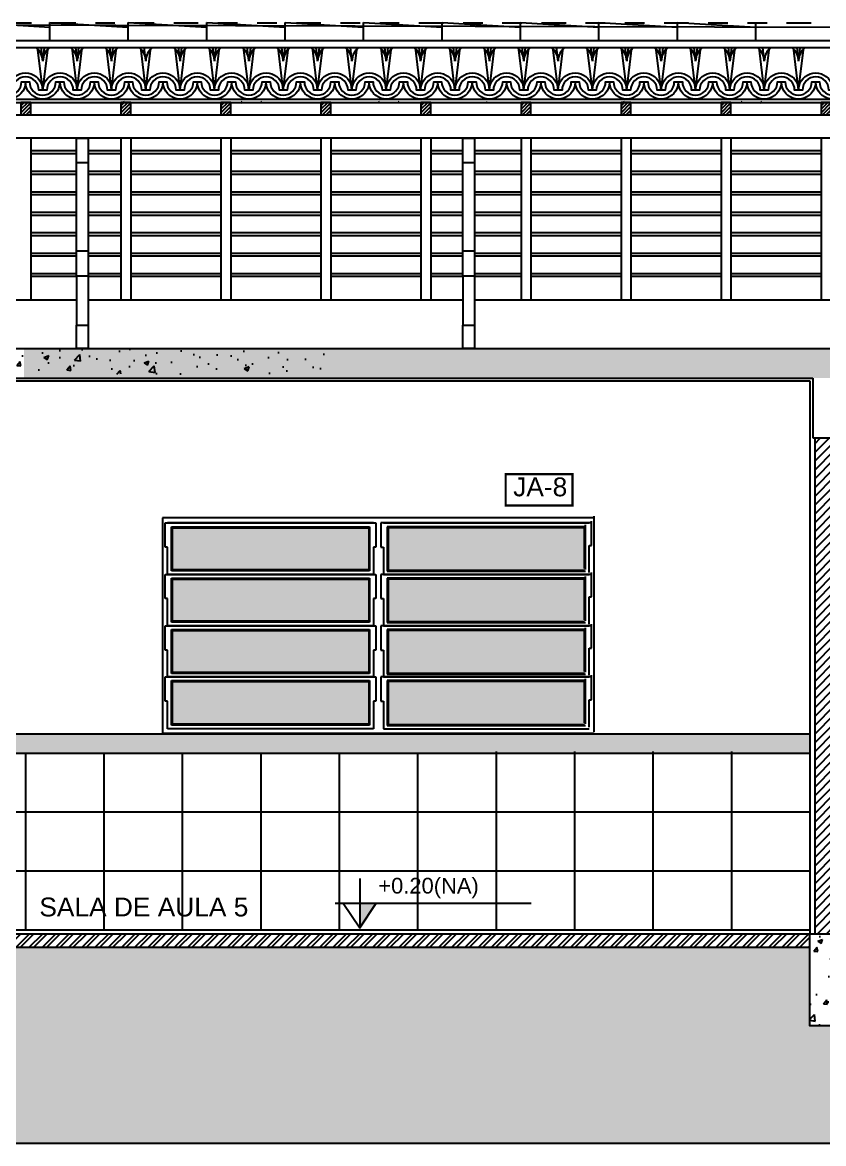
# Model space of a CAD drawing. Extents: x 183 to 373, y 23 to 105.
# Drawn here: x 253.47 to 257.56, y 79.7 to 85.42 of the extents above; entities that cross this region are included whole.
import ezdxf

# ---------------------------------------------------------------- set-up
doc = ezdxf.new("R2010")
doc.units = 0
doc.header["$LTSCALE"] = 0.005
doc.linetypes.add('C5', pattern=[60, 50, -5, 0, -5])
doc.linetypes.add('TRAÇO-2PTOS_P', pattern=[0.625, 0.25, -0.125, 0, -0.125, 0, -0.125])
doc.layers.get('0').update_dxf_attribs({"linetype": 'CONTINUOUS'})
for name, color, linetype in [('01', 1, 'CONTINUOUS'), ('252', 252, 'CONTINUOUS'), ('A-COTAS', 1, 'CONTINUOUS'), ('A-ESQUADRIAS', 2, 'CONTINUOUS'), ('A-PAREDE', 5, 'CONTINUOUS'), ('ARQ-EXO-1_100', 251, 'C5'), ('ARQ-HTC', 9, 'CONTINUOUS'), ('ARQ-PIS-CORTE', 2, 'CONTINUOUS'), ('ARQ-SMB-1_050', 1, 'CONTINUOUS'), ('ARQ-SMB-1_100', 1, 'CONTINUOUS'), ('ARQ-TLH-VISTA1', 2, 'CONTINUOUS'), ('ARQ-TLH-VISTA2', 1, 'CONTINUOUS'), ('ARQ-TXT-1_075', 2, 'CONTINUOUS'), ('BL-AR-TELHA 2', 2, 'CONTINUOUS'), ('MADEIRAMENTO', 2, 'CONTINUOUS')]:
    doc.layers.add(name, color=color, linetype=linetype)
doc.styles.add('ESC-50-A20', font='arial.ttf', dxfattribs={"height": 0.1})
pattern_1 = [(50, (92.865, 34.55552), (0.25505854, -0.02231472), [0.02667, -0.29337]), (355, (92.865, 34.55552), (-0.0493408, 0.2674796), [0.021336, -0.2346968]), (100.45144, (92.88625, 34.55366), (0.20571775, 0.24516485), [0.022666, -0.24932634]), (46.1842, (92.865, 34.62664), (0.37951066, -0.05885926), [0.040005, -0.440055]), (96.63556, (92.89662, 34.62174), (0.3323658, 0.3463966), [0.033999, -0.37398985]), (351.18415, (92.865, 34.62664), (0.3323658, 0.3463966), [0.03200395, -0.3520436]), (21, (92.90056, 34.60886), (0.21226015, -0.14317128), [0.02667, -0.29337]), (326, (92.90056, 34.60886), (0.08652284, 0.25786315), [0.021336, -0.234696]), (71.45144, (92.91824, 34.59693), (0.298783, 0.11469188), [0.022666, -0.2493259]), (37.5, (92.865, 34.55552), (0.004324045, 0.118377054), [0, -0.2318512, 0, -0.238252, 0, -0.235585]), (7.5, (92.865, 34.55552), (0.09354753, 0.140252805), [0, -0.1358392, 0, -0.2265172, 0, -0.089789]), (327.5, (92.7857, 34.55552), (0.189826833, -0.00802024), [0, -0.0889, 0, -0.277368, 0, -0.368046]), (317.5, (92.75014, 34.55552), (0.20738085, 0.03559709), [0, -0.11557, 0, -0.1842008, 0, -0.261366])]

# ---------------------------------------------------------------- blocks, each defined once
blk = doc.blocks.new('FNDE-Nível Corte-1_050')
blk.add_hatch(color=251).paths.add_polyline_path([(140.6568, -0.1868), (140.7408, -0.1868), (140.6568, -0.3128)])
at = {"color": 251}
for p, q in [((140.6568, -0.0608), (140.6568, -0.3128)), ((140.5308, -0.1868), (141.5308, -0.1868))]:
    blk.add_line(p, q, dxfattribs=at)
blk.add_lwpolyline([(140.5728, -0.1868), (140.6568, -0.3128), (140.7408, -0.1868)], dxfattribs=at)

msp = doc.modelspace()

# ---------------------------------------------------------------- hatches: boundary and pattern name
at = {"layer": 'A-COTAS'}
h = msp.add_hatch(color=252, dxfattribs=at)
h.set_gradient(color1=(91, 91, 91), one_color=1, tint=1, name='INVHEMISPHERICAL')
h.paths.add_polyline_path([(254.2367, 82.8394), (254.2367, 82.6249), (255.2379, 82.6249), (255.2379, 82.8394)])
h.paths.add_polyline_path([(254.2367, 82.5769), (254.2367, 82.3624), (255.2379, 82.3624), (255.2379, 82.5769)])
h.paths.add_polyline_path([(255.2379, 82.3144), (254.2367, 82.3144), (254.2367, 82.0999), (255.2379, 82.0999)])
h.paths.add_polyline_path([(254.2367, 82.0544), (254.2367, 81.8374), (255.2379, 81.8374), (255.2379, 82.0544)])
h.paths.add_polyline_path([(256.3379, 82.6226), (256.3379, 82.8394), (255.3367, 82.8394), (255.3367, 82.6226)])
h.paths.add_polyline_path([(256.3379, 82.3601), (256.3379, 82.5769), (255.3367, 82.5769), (255.3367, 82.3601)])
h.paths.add_polyline_path([(256.3379, 82.0976), (256.3379, 82.3144), (255.3367, 82.3144), (255.3367, 82.0976)])
h.paths.add_polyline_path([(255.3367, 82.0544), (255.3367, 81.8351), (256.3379, 81.8351), (256.3379, 82.0544)])
at = {"layer": 'A-ESQUADRIAS'}
h = msp.add_hatch(dxfattribs=at)
h.set_pattern_fill('GOST_WOOD', color=251, scale=0.01, angle=90)
h.set_pattern_definition([(180, (210.647824, -81.4883), (7e-18, 0.06), [0.1, -0.02]), (180, (210.667824, -81.4683), (7e-18, 0.06), [0.06, -0.015, 0.03, -0.015]), (180, (210.697824, -81.4483), (7e-18, 0.06), [0.1, -0.02])])
h.paths.add_polyline_path([(257.4873, 81.688), (257.4873, 81.788), (249.4873, 81.788), (249.4873, 81.688)])
at = {"layer": 'ARQ-HTC'}
h = msp.add_hatch(dxfattribs=at)
h.set_pattern_fill('ANSI31', color=256, scale=0.004, style=0)
h.set_pattern_definition([(45, (6.02506, 37.775708), (-0.0089802561, 0.0089802561), [])])
h.paths.add_polyline_path([(253.4647, 84.9458), (253.5147, 84.9458), (253.5147, 85.0085), (253.4647, 85.0085)])
h = msp.add_hatch(dxfattribs=at)
h.set_pattern_fill('ANSI31', color=256, scale=0.004, style=0)
h.set_pattern_definition([(45, (6.53506, 37.775708), (-0.0089802561, 0.0089802561), [])])
h.paths.add_polyline_path([(253.9747, 84.9458), (254.0247, 84.9458), (254.0247, 85.0085), (253.9747, 85.0085)])
h = msp.add_hatch(dxfattribs=at)
h.set_pattern_fill('ANSI31', color=256, scale=0.004, style=0)
h.set_pattern_definition([(45, (7.04506, 37.775708), (-0.0089802561, 0.0089802561), [])])
h.paths.add_polyline_path([(254.4847, 84.9458), (254.5347, 84.9458), (254.5347, 85.0085), (254.4847, 85.0085)])
h = msp.add_hatch(dxfattribs=at)
h.set_pattern_fill('ANSI31', color=256, scale=0.004, style=0)
h.set_pattern_definition([(45, (7.55506, 37.775708), (-0.0089802561, 0.0089802561), [])])
h.paths.add_polyline_path([(254.9947, 84.9458), (255.0447, 84.9458), (255.0447, 85.0085), (254.9947, 85.0085)])
h = msp.add_hatch(dxfattribs=at)
h.set_pattern_fill('ANSI31', color=256, scale=0.004, style=0)
h.set_pattern_definition([(45, (8.06506, 37.775708), (-0.0089802561, 0.0089802561), [])])
h.paths.add_polyline_path([(255.5047, 84.9458), (255.5547, 84.9458), (255.5547, 85.0085), (255.5047, 85.0085)])
h = msp.add_hatch(dxfattribs=at)
h.set_pattern_fill('ANSI31', color=256, scale=0.004, style=0)
h.set_pattern_definition([(45, (8.06506, 37.775708), (-0.0089802561, 0.0089802561), [])])
h.paths.add_polyline_path([(255.5047, 84.9458), (255.5547, 84.9458), (255.5547, 85.0085), (255.5047, 85.0085)])
h = msp.add_hatch(dxfattribs=at)
h.set_pattern_fill('ANSI31', color=256, scale=0.004, style=0)
h.set_pattern_definition([(45, (8.57506, 37.775708), (-0.0089802561, 0.0089802561), [])])
h.paths.add_polyline_path([(256.0147, 84.9458), (256.0647, 84.9458), (256.0647, 85.0085), (256.0147, 85.0085)])
h = msp.add_hatch(dxfattribs=at)
h.set_pattern_fill('ANSI31', color=256, scale=0.004, style=0)
h.set_pattern_definition([(45, (9.08506, 37.775708), (-0.0089802561, 0.0089802561), [])])
h.paths.add_polyline_path([(256.5247, 84.9458), (256.5747, 84.9458), (256.5747, 85.0085), (256.5247, 85.0085)])
h = msp.add_hatch(dxfattribs=at)
h.set_pattern_fill('ANSI31', color=256, scale=0.004, style=0)
h.set_pattern_definition([(45, (9.59506, 37.775708), (-0.0089802561, 0.0089802561), [])])
h.paths.add_polyline_path([(257.0347, 84.9458), (257.0847, 84.9458), (257.0847, 85.0085), (257.0347, 85.0085)])
h = msp.add_hatch(dxfattribs=at)
h.set_pattern_fill('ANSI31', color=256, scale=0.004, style=0)
h.set_pattern_definition([(45, (10.10506, 37.775708), (-0.0089802561, 0.0089802561), [])])
h.paths.add_polyline_path([(257.5447, 84.9458), (257.5947, 84.9458), (257.5947, 85.0085), (257.5447, 85.0085)])
h = msp.add_hatch(dxfattribs=at)
h.set_pattern_fill('AR-CONC', color=251, scale=0.0014, style=0)
h.set_pattern_definition([(50, (92.865, 34.55552), (0.25505854, -0.02231472), [0.02667, -0.29337]), (355, (92.865, 34.55552), (-0.0493408, 0.2674796), [0.021336, -0.2346968]), (100.45144, (92.88625, 34.55366), (0.20571775, 0.24516485), [0.022666, -0.24932634]), (46.1842, (92.865, 34.62664), (0.37951066, -0.05885926), [0.040005, -0.440055]), (96.63556, (92.89662, 34.62174), (0.3323658, 0.3463966), [0.033999, -0.37398985]), (351.18415, (92.865, 34.62664), (0.3323658, 0.3463966), [0.03200395, -0.3520436]), (21, (92.90056, 34.60886), (0.21226015, -0.14317128), [0.02667, -0.29337]), (326, (92.90056, 34.60886), (0.08652284, 0.25786315), [0.021336, -0.234696]), (71.45144, (92.91824, 34.59693), (0.298783, 0.11469188), [0.022666, -0.2493259]), (37.5, (92.865, 34.55552), (0.004324045, 0.118377054), [0, -0.2318512, 0, -0.238252, 0, -0.235585]), (7.5, (92.865, 34.55552), (0.09354753, 0.1402528), [0, -0.1358392, 0, -0.2265172, 0, -0.089789]), (327.5, (92.7857, 34.55552), (0.189826833, -0.00802024), [0, -0.0889, 0, -0.277368, 0, -0.368046]), (317.5, (92.75014, 34.55552), (0.20738085, 0.03559709), [0, -0.11557, 0, -0.1842008, 0, -0.261366])])
h.paths.add_polyline_path([(255.0827, 83.7528), (251.3565, 83.7528), (251.3565, 83.6228), (255.0827, 83.6228)])
h = msp.add_hatch(dxfattribs=at)
h.set_pattern_fill('AR-CONC', color=251, scale=0.0014, style=0)
h.set_pattern_definition(pattern_1)
h.paths.add_polyline_path([(262.7419, 83.7528), (253.4798, 83.7528), (253.4798, 83.6028), (262.7419, 83.6028)])
h = msp.add_hatch(dxfattribs=at)
h.set_pattern_fill('ANSI31', color=251, scale=0.01, style=0)
h.set_pattern_definition([(45, (92.864996, 34.55552), (-0.0224506403, 0.0224506403), [])])
h.paths.add_polyline_path([(257.5123, 83.2978), (257.6123, 83.2978), (257.6123, 80.7678), (257.5123, 80.7678)])
h = msp.add_hatch(dxfattribs=at)
h.set_pattern_fill('ANSI32', color=251, scale=0.005, style=0)
h.set_pattern_definition([(45, (92.864996, 34.55552), (-0.03367596, 0.03367596), []), (45, (92.887447, 34.55552), (-0.03367596, 0.03367596), [])])
h.paths.add_polyline_path([(249.4873, 80.6978), (257.4873, 80.6978), (257.4873, 80.7678), (249.4873, 80.7678)])
h = msp.add_hatch(dxfattribs=at)
h.set_pattern_fill('AR-CONC', color=251, scale=0.0014, style=0)
h.set_pattern_definition(pattern_1)
h.paths.add_polyline_path([(257.6373, 80.7678), (257.4873, 80.7678), (257.4873, 80.2978), (257.6373, 80.2978)])
h = msp.add_hatch(dxfattribs=at)
h.set_pattern_fill('EARTH', color=252, scale=0.02, angle=45, style=0)
h.set_pattern_definition([(45, (92.865, 34.55552), (1e-17, 0.17960512), [0.127, -0.127]), (45, (92.83132, 34.5892), (1e-17, 0.17960512), [0.127, -0.127]), (45, (92.79764, 34.62287), (1e-17, 0.17960512), [0.127, -0.127]), (135, (92.79764, 34.64532), (-0.17960512, 1e-17), [0.127, -0.127]), (135, (92.83132, 34.679), (-0.17960512, 1e-17), [0.127, -0.127]), (135, (92.865, 34.71267), (-0.17960512, 1e-17), [0.127, -0.127])])
h.paths.add_polyline_path([(249.3373, 80.2978), (249.3373, 80.6978), (247.7524, 80.6978), (247.7524, 79.6978), (267.5675, 79.6978), (267.5675, 80.6478), (265.7873, 80.6478), (265.7873, 80.2978), (265.6373, 80.2978), (265.6373, 80.6978), (257.6373, 80.6978), (257.6373, 80.2978), (257.4873, 80.2978), (257.4873, 80.6978), (249.4873, 80.6978), (249.4873, 80.2978)])

# ---------------------------------------------------------------- linework, layer by layer
at = {"color": 1}
msp.add_line((249.4873, 83.5878), (257.4873, 83.5878), dxfattribs=at)
at = {"color": 3}
for points in [[(253.4647, 84.9458), (253.5147, 84.9458), (253.5147, 85.0085), (253.4647, 85.0085)], [(253.9747, 84.9458), (254.0247, 84.9458), (254.0247, 85.0085), (253.9747, 85.0085)], [(254.4847, 84.9458), (254.5347, 84.9458), (254.5347, 85.0085), (254.4847, 85.0085)], [(254.9947, 84.9458), (255.0447, 84.9458), (255.0447, 85.0085), (254.9947, 85.0085)], [(255.5047, 84.9458), (255.5547, 84.9458), (255.5547, 85.0085), (255.5047, 85.0085)], [(255.5047, 84.9458), (255.5547, 84.9458), (255.5547, 85.0085), (255.5047, 85.0085)], [(256.0147, 84.9458), (256.0647, 84.9458), (256.0647, 85.0085), (256.0147, 85.0085)], [(256.5247, 84.9458), (256.5747, 84.9458), (256.5747, 85.0085), (256.5247, 85.0085)], [(257.0347, 84.9458), (257.0847, 84.9458), (257.0847, 85.0085), (257.0347, 85.0085)], [(257.5447, 84.9458), (257.5947, 84.9458), (257.5947, 85.0085), (257.5447, 85.0085)]]:
    msp.add_lwpolyline(points, close=True, dxfattribs=at)
at = {"layer": '01', "color": 251}
for p, q in [((253.5147, 84.8262), (253.5147, 84.0007)), ((253.9747, 84.8262), (253.9747, 84.0007)), ((254.0247, 84.8262), (254.0247, 84.0007)), ((254.4847, 84.8262), (254.4847, 84.0007)), ((254.5347, 84.8262), (254.5347, 84.0007)), ((254.9947, 84.8262), (254.9947, 84.0007)), ((255.0447, 84.8262), (255.0447, 84.0007)), ((255.5047, 84.8262), (255.5047, 84.0007)), ((255.5047, 84.8262), (255.5047, 84.0007)), ((255.5547, 84.8262), (255.5547, 84.0007)), ((255.5547, 84.8262), (255.5547, 84.0007)), ((256.0147, 84.8262), (256.0147, 84.0007)), ((256.0647, 84.8262), (256.0647, 84.0007)), ((256.5247, 84.8262), (256.5247, 84.0007)), ((256.5747, 84.8262), (256.5747, 84.0007)), ((257.0347, 84.8262), (257.0347, 84.0007)), ((257.0847, 84.8262), (257.0847, 84.0007)), ((257.5447, 84.8262), (257.5447, 84.0007)), ((253.7483, 84.7608), (253.5147, 84.7608)), ((253.9747, 84.7608), (253.8083, 84.7608)), ((254.4847, 84.7608), (254.0247, 84.7608)), ((254.9947, 84.7608), (254.5347, 84.7608)), ((255.5047, 84.7608), (255.0447, 84.7608)), ((255.7183, 84.7608), (255.5547, 84.7608)), ((256.0147, 84.7608), (255.7783, 84.7608)), ((256.5247, 84.7608), (256.0647, 84.7608)), ((257.0347, 84.7608), (256.5747, 84.7608)), ((257.5447, 84.7608), (257.0847, 84.7608)), ((253.7483, 84.7463), (253.5147, 84.7463)), ((253.9747, 84.7463), (253.8083, 84.7463)), ((254.4847, 84.7463), (254.0247, 84.7463)), ((254.9947, 84.7463), (254.5347, 84.7463)), ((255.5047, 84.7463), (255.0447, 84.7463)), ((255.7183, 84.7463), (255.5547, 84.7463)), ((256.0147, 84.7463), (255.7783, 84.7463)), ((256.5247, 84.7463), (256.0647, 84.7463)), ((257.0347, 84.7463), (256.5747, 84.7463)), ((257.5447, 84.7463), (257.0847, 84.7463)), ((253.7483, 84.6556), (253.5147, 84.6556)), ((253.7483, 84.6411), (253.5147, 84.6411)), ((253.9747, 84.6556), (253.8083, 84.6556)), ((253.9747, 84.6411), (253.8083, 84.6411)), ((254.4847, 84.6556), (254.0247, 84.6556)), ((254.4847, 84.6411), (254.0247, 84.6411)), ((254.9947, 84.6556), (254.5347, 84.6556)), ((254.9947, 84.6411), (254.5347, 84.6411)), ((255.5047, 84.6556), (255.0447, 84.6556)), ((255.5047, 84.6411), (255.0447, 84.6411)), ((255.7183, 84.6556), (255.5547, 84.6556)), ((255.7183, 84.6411), (255.5547, 84.6411)), ((256.0147, 84.6556), (255.7783, 84.6556)), ((256.0147, 84.6411), (255.7783, 84.6411)), ((256.5247, 84.6556), (256.0647, 84.6556)), ((256.5247, 84.6411), (256.0647, 84.6411)), ((257.0347, 84.6556), (256.5747, 84.6556)), ((257.0347, 84.6411), (256.5747, 84.6411)), ((257.5447, 84.6556), (257.0847, 84.6556)), ((257.5447, 84.6411), (257.0847, 84.6411)), ((253.7483, 84.5513), (253.5147, 84.5513)), ((253.7483, 84.5368), (253.5147, 84.5368)), ((253.9747, 84.5513), (253.8083, 84.5513)), ((253.9747, 84.5368), (253.8083, 84.5368)), ((254.4847, 84.5513), (254.0247, 84.5513)), ((254.4847, 84.5368), (254.0247, 84.5368)), ((254.9947, 84.5513), (254.5347, 84.5513)), ((254.9947, 84.5368), (254.5347, 84.5368)), ((255.5047, 84.5513), (255.0447, 84.5513)), ((255.5047, 84.5368), (255.0447, 84.5368)), ((255.7183, 84.5513), (255.5547, 84.5513)), ((255.7183, 84.5368), (255.5547, 84.5368)), ((256.0147, 84.5513), (255.7783, 84.5513)), ((256.0147, 84.5368), (255.7783, 84.5368)), ((256.5247, 84.5513), (256.0647, 84.5513)), ((256.5247, 84.5368), (256.0647, 84.5368)), ((257.0347, 84.5513), (256.5747, 84.5513)), ((257.0347, 84.5368), (256.5747, 84.5368)), ((257.5447, 84.5513), (257.0847, 84.5513)), ((257.5447, 84.5368), (257.0847, 84.5368)), ((253.7483, 84.4469), (253.5147, 84.4469)), ((253.7483, 84.4325), (253.5147, 84.4325)), ((253.9747, 84.4469), (253.8083, 84.4469)), ((253.9747, 84.4325), (253.8083, 84.4325)), ((254.4847, 84.4469), (254.0247, 84.4469)), ((254.4847, 84.4325), (254.0247, 84.4325)), ((254.9947, 84.4469), (254.5347, 84.4469)), ((254.9947, 84.4325), (254.5347, 84.4325)), ((255.5047, 84.4469), (255.0447, 84.4469)), ((255.5047, 84.4325), (255.0447, 84.4325)), ((255.7183, 84.4469), (255.5547, 84.4469)), ((255.7183, 84.4325), (255.5547, 84.4325)), ((256.0147, 84.4469), (255.7783, 84.4469)), ((256.0147, 84.4325), (255.7783, 84.4325)), ((256.5247, 84.4469), (256.0647, 84.4469)), ((256.5247, 84.4325), (256.0647, 84.4325)), ((257.0347, 84.4469), (256.5747, 84.4469)), ((257.0347, 84.4325), (256.5747, 84.4325)), ((257.5447, 84.4469), (257.0847, 84.4469)), ((257.5447, 84.4325), (257.0847, 84.4325)), ((253.7483, 84.3426), (253.5147, 84.3426)), ((253.7483, 84.3281), (253.5147, 84.3281)), ((253.9747, 84.3426), (253.8083, 84.3426)), ((253.9747, 84.3281), (253.8083, 84.3281)), ((254.4847, 84.3426), (254.0247, 84.3426)), ((254.4847, 84.3281), (254.0247, 84.3281)), ((254.9947, 84.3426), (254.5347, 84.3426)), ((254.9947, 84.3281), (254.5347, 84.3281)), ((255.5047, 84.3426), (255.0447, 84.3426)), ((255.5047, 84.3281), (255.0447, 84.3281)), ((255.7183, 84.3426), (255.5547, 84.3426)), ((255.7183, 84.3281), (255.5547, 84.3281)), ((256.0147, 84.3426), (255.7783, 84.3426)), ((256.0147, 84.3281), (255.7783, 84.3281)), ((256.5247, 84.3426), (256.0647, 84.3426)), ((256.5247, 84.3281), (256.0647, 84.3281)), ((257.0347, 84.3426), (256.5747, 84.3426)), ((257.0347, 84.3281), (256.5747, 84.3281)), ((257.5447, 84.3426), (257.0847, 84.3426)), ((257.5447, 84.3281), (257.0847, 84.3281)), ((253.7483, 84.2383), (253.5147, 84.2383)), ((253.9747, 84.2383), (253.8083, 84.2383)), ((254.4847, 84.2383), (254.0247, 84.2383)), ((254.9947, 84.2383), (254.5347, 84.2383)), ((255.5047, 84.2383), (255.0447, 84.2383)), ((255.7183, 84.2383), (255.5547, 84.2383)), ((256.0147, 84.2383), (255.7783, 84.2383)), ((256.5247, 84.2383), (256.0647, 84.2383)), ((257.0347, 84.2383), (256.5747, 84.2383)), ((257.5447, 84.2383), (257.0847, 84.2383)), ((253.7483, 84.2238), (253.5147, 84.2238)), ((253.9747, 84.2238), (253.8083, 84.2238)), ((254.4847, 84.2238), (254.0247, 84.2238)), ((254.9947, 84.2238), (254.5347, 84.2238)), ((255.5047, 84.2238), (255.0447, 84.2238)), ((255.7183, 84.2238), (255.5547, 84.2238)), ((256.0147, 84.2238), (255.7783, 84.2238)), ((256.5247, 84.2238), (256.0647, 84.2238)), ((257.0347, 84.2238), (256.5747, 84.2238)), ((257.5447, 84.2238), (257.0847, 84.2238)), ((253.7483, 84.1348), (253.5147, 84.1348)), ((253.9747, 84.1348), (253.8083, 84.1348)), ((254.4847, 84.1348), (254.0247, 84.1348)), ((254.9947, 84.1348), (254.5347, 84.1348)), ((255.5047, 84.1348), (255.0447, 84.1348)), ((255.7183, 84.1348), (255.5547, 84.1348)), ((256.0147, 84.1348), (255.7783, 84.1348)), ((256.5247, 84.1348), (256.0647, 84.1348)), ((257.0347, 84.1348), (256.5747, 84.1348)), ((257.5447, 84.1348), (257.0847, 84.1348)), ((253.7483, 84.1203), (253.5147, 84.1203)), ((253.9747, 84.1203), (253.8083, 84.1203)), ((254.4847, 84.1203), (254.0247, 84.1203)), ((254.9947, 84.1203), (254.5347, 84.1203)), ((255.5047, 84.1203), (255.0447, 84.1203)), ((255.7183, 84.1203), (255.5547, 84.1203)), ((256.0147, 84.1203), (255.7783, 84.1203)), ((256.5247, 84.1203), (256.0647, 84.1203)), ((257.0347, 84.1203), (256.5747, 84.1203)), ((257.5447, 84.1203), (257.0847, 84.1203)), ((251.8383, 84.0007), (253.7483, 84.0007)), ((251.8383, 84.0007), (253.7483, 84.0007)), ((253.8083, 84.0007), (255.7183, 84.0007)), ((253.8083, 84.0007), (255.7183, 84.0007)), ((255.7783, 84.0007), (257.6883, 84.0007))]:
    msp.add_line(p, q, dxfattribs=at)
at = {"layer": '01'}
msp.add_line((257.4873, 83.5878), (257.4873, 80.7678), dxfattribs=at)
at = {"layer": '252'}
for p, q in [((253.4873, 81.688), (253.4873, 80.7878)), ((253.8873, 81.688), (253.8873, 80.7878)), ((254.2873, 81.688), (254.2873, 80.7878)), ((254.6873, 81.688), (254.6873, 80.7878)), ((255.0873, 81.688), (255.0873, 80.7878)), ((255.4873, 81.688), (255.4873, 80.7878)), ((255.8873, 81.697), (255.8873, 80.7878)), ((256.2873, 81.697), (256.2873, 80.7878)), ((256.6873, 81.697), (256.6873, 80.7878)), ((257.0873, 81.697), (257.0873, 80.7878)), ((257.4873, 81.388), (249.4873, 81.388)), ((257.4873, 81.088), (249.4873, 81.088))]:
    msp.add_line(p, q, dxfattribs=at)
at = {"layer": 'A-COTAS'}
for p, q in [((256.3873, 82.8888), (254.1873, 82.8888)), ((254.1873, 82.8888), (254.1873, 81.7888)), ((256.3746, 82.7491), (256.3746, 82.8724)), ((256.3873, 81.7978), (256.3873, 82.8978)), ((254.2, 82.8634), (255.2746, 82.8634)), ((254.2, 82.7399), (254.2, 82.8634)), ((255.2619, 82.8634), (254.2127, 82.8634)), ((254.2317, 82.8444), (255.2429, 82.8444)), ((254.2317, 82.6199), (254.2317, 82.8444)), ((254.2367, 82.8394), (255.2379, 82.8394)), ((254.2367, 82.6249), (254.2367, 82.8394)), ((255.2379, 82.8394), (255.2379, 82.6249)), ((255.2429, 82.8444), (255.2429, 82.6199)), ((255.2746, 82.8634), (255.2746, 82.7399)), ((256.3746, 82.8634), (255.3, 82.8634)), ((255.3, 82.8634), (255.3, 82.7399)), ((255.3127, 82.8634), (256.3619, 82.8634)), ((256.3429, 82.8444), (255.3317, 82.8444)), ((255.3317, 82.8444), (255.3317, 82.6176)), ((256.3379, 82.8394), (255.3367, 82.8394)), ((255.3367, 82.8394), (255.3367, 82.6226)), ((256.3379, 82.6316), (256.3379, 82.8484)), ((256.3429, 82.6266), (256.3429, 82.8534)), ((254.2127, 82.7399), (254.2, 82.7399)), ((254.2127, 82.6009), (254.2127, 82.7399)), ((255.2746, 82.7399), (255.2619, 82.7399)), ((255.2619, 82.7399), (255.2619, 82.6009)), ((255.3, 82.7399), (255.3127, 82.7399)), ((255.3127, 82.7399), (255.3127, 82.6009)), ((256.3619, 82.6099), (256.3619, 82.7491)), ((256.3619, 82.7491), (256.3746, 82.7491)), ((254.2, 82.6009), (255.2746, 82.6009)), ((254.2, 82.4774), (254.2, 82.6009)), ((255.2619, 82.6009), (254.2127, 82.6009)), ((255.2619, 82.6009), (254.2127, 82.6009)), ((255.2429, 82.6199), (254.2317, 82.6199)), ((254.2317, 82.5819), (255.2429, 82.5819)), ((254.2317, 82.3574), (254.2317, 82.5819)), ((255.2379, 82.6249), (254.2367, 82.6249)), ((255.2429, 82.5819), (255.2429, 82.3574)), ((255.2746, 82.6009), (255.2746, 82.4774)), ((256.3746, 82.6009), (255.3, 82.6009)), ((255.3, 82.6009), (255.3, 82.4774)), ((255.3127, 82.6009), (256.3619, 82.6009)), ((255.3127, 82.6009), (256.3619, 82.6009)), ((255.3317, 82.6176), (256.3429, 82.6176)), ((256.3429, 82.5819), (255.3317, 82.5819)), ((255.3317, 82.5819), (255.3317, 82.3551)), ((255.3367, 82.6226), (256.3379, 82.6226)), ((256.3379, 82.3691), (256.3379, 82.5859)), ((256.3429, 82.3641), (256.3429, 82.5909)), ((256.3746, 82.4866), (256.3746, 82.6099)), ((254.2367, 82.5769), (255.2379, 82.5769)), ((254.2367, 82.3624), (254.2367, 82.5769)), ((255.2379, 82.5769), (255.2379, 82.3624)), ((256.3379, 82.5769), (255.3367, 82.5769)), ((255.3367, 82.5769), (255.3367, 82.3601)), ((254.2127, 82.4774), (254.2, 82.4774)), ((254.2127, 82.3384), (254.2127, 82.4774)), ((255.2746, 82.4774), (255.2619, 82.4774)), ((255.2619, 82.4774), (255.2619, 82.3384)), ((255.3, 82.4774), (255.3127, 82.4774)), ((255.3127, 82.4774), (255.3127, 82.3384)), ((256.3619, 82.3474), (256.3619, 82.4866)), ((256.3619, 82.4866), (256.3746, 82.4866)), ((255.2429, 82.3574), (254.2317, 82.3574)), ((255.2379, 82.3624), (254.2367, 82.3624)), ((255.3317, 82.3551), (256.3429, 82.3551)), ((255.3367, 82.3601), (256.3379, 82.3601)), ((254.2, 82.3384), (255.2746, 82.3384)), ((254.2, 82.2149), (254.2, 82.3384)), ((255.2619, 82.3384), (254.2127, 82.3384)), ((255.2619, 82.3384), (254.2127, 82.3384)), ((254.2317, 82.3194), (255.2429, 82.3194)), ((254.2317, 82.0949), (254.2317, 82.3194)), ((254.2367, 82.3144), (255.2379, 82.3144)), ((254.2367, 82.0999), (254.2367, 82.3144)), ((255.2379, 82.3144), (255.2379, 82.0999)), ((255.2429, 82.3194), (255.2429, 82.0949)), ((255.2746, 82.3384), (255.2746, 82.2149)), ((256.3746, 82.3384), (255.3, 82.3384)), ((255.3, 82.3384), (255.3, 82.2149)), ((255.3127, 82.3384), (256.3619, 82.3384)), ((255.3127, 82.3384), (256.3619, 82.3384)), ((256.3429, 82.3194), (255.3317, 82.3194)), ((255.3317, 82.3194), (255.3317, 82.0926)), ((256.3379, 82.3144), (255.3367, 82.3144)), ((255.3367, 82.3144), (255.3367, 82.0976)), ((256.3379, 82.1066), (256.3379, 82.3234)), ((256.3429, 82.1016), (256.3429, 82.3284)), ((256.3746, 82.2241), (256.3746, 82.3474)), ((254.2127, 82.2149), (254.2, 82.2149)), ((254.2127, 82.0784), (254.2127, 82.2149)), ((255.2746, 82.2149), (255.2619, 82.2149)), ((255.2619, 82.2149), (255.2619, 82.0784)), ((255.3, 82.2149), (255.3127, 82.2149)), ((255.3127, 82.2149), (255.3127, 82.0784)), ((256.3619, 82.0874), (256.3619, 82.2241)), ((256.3619, 82.2241), (256.3746, 82.2241)), ((254.2, 82.0784), (255.2746, 82.0784)), ((254.2, 81.9549), (254.2, 82.0784)), ((255.2619, 82.0784), (254.2127, 82.0784)), ((255.2619, 82.0784), (254.2127, 82.0784)), ((255.2429, 82.0949), (254.2317, 82.0949)), ((255.2379, 82.0999), (254.2367, 82.0999)), ((255.2746, 82.0784), (255.2746, 81.9549)), ((256.3746, 82.0784), (255.3, 82.0784)), ((255.3, 82.0784), (255.3, 81.9549)), ((255.3127, 82.0784), (256.3619, 82.0784)), ((255.3127, 82.0784), (256.3619, 82.0784)), ((255.3317, 82.0926), (256.3429, 82.0926)), ((255.3367, 82.0976), (256.3379, 82.0976)), ((256.3379, 81.8441), (256.3379, 82.0634)), ((256.3429, 81.8391), (256.3429, 82.0684)), ((256.3746, 81.9616), (256.3746, 82.0874)), ((254.2317, 82.0594), (255.2429, 82.0594)), ((254.2317, 81.8324), (254.2317, 82.0594)), ((254.2367, 82.0544), (255.2379, 82.0544)), ((254.2367, 81.8374), (254.2367, 82.0544)), ((255.2379, 82.0544), (255.2379, 81.8374)), ((255.2429, 82.0594), (255.2429, 81.8324)), ((256.3429, 82.0594), (255.3317, 82.0594)), ((255.3317, 82.0594), (255.3317, 81.8301)), ((256.3379, 82.0544), (255.3367, 82.0544)), ((255.3367, 82.0544), (255.3367, 81.8351)), ((254.2127, 81.9549), (254.2, 81.9549)), ((254.2127, 81.8134), (254.2127, 81.9549)), ((255.2746, 81.9549), (255.2619, 81.9549)), ((255.2619, 81.9549), (255.2619, 81.8134)), ((255.3, 81.9549), (255.3127, 81.9549)), ((255.3127, 81.9549), (255.3127, 81.8134)), ((256.3619, 81.8224), (256.3619, 81.9616)), ((256.3619, 81.9616), (256.3746, 81.9616)), ((255.2379, 81.8374), (254.2367, 81.8374)), ((255.3367, 81.8351), (256.3379, 81.8351)), ((256.3873, 81.7888), (254.1873, 81.7888)), ((255.2619, 81.8134), (254.2127, 81.8134)), ((255.2429, 81.8324), (254.2317, 81.8324)), ((255.3127, 81.8134), (256.3619, 81.8134)), ((255.3317, 81.8301), (256.3429, 81.8301))]:
    msp.add_line(p, q, dxfattribs=at)
msp.add_lwpolyline([(249.4873, 81.788), (257.4873, 81.788), (257.4873, 81.688), (249.4873, 81.688)], dxfattribs=at)
at = {"layer": 'A-PAREDE', "color": 5}
for p, q in [((241.1873, 83.7528), (265.7723, 83.7528)), ((249.4723, 83.6028), (257.5023, 83.6028)), ((257.5023, 83.6028), (257.5023, 83.2978)), ((257.5023, 83.2978), (257.6223, 83.2978)), ((257.5023, 83.2978), (257.6223, 83.2978)), ((257.5123, 83.2978), (257.5123, 80.7678)), ((241.3373, 80.7678), (257.6373, 80.7678)), ((257.4873, 80.6978), (249.4873, 80.6978))]:
    msp.add_line(p, q, dxfattribs=at)
at = {"layer": 'A-PAREDE'}
for points in [[(253.7483, 84.8262), (253.8083, 84.8262), (253.8083, 84.7002), (253.7483, 84.7002)], [(255.7183, 84.8262), (255.7783, 84.8262), (255.7783, 84.7002), (255.7183, 84.7002)], [(253.7483, 84.2518), (253.8083, 84.2518), (253.8083, 84.1227), (253.7483, 84.1227)], [(255.7183, 84.2518), (255.7783, 84.2518), (255.7783, 84.1227), (255.7183, 84.1227)], [(253.7483, 83.8728), (253.8083, 83.8728), (253.8083, 83.7528), (253.7483, 83.7528)], [(255.7183, 83.8728), (255.7783, 83.8728), (255.7783, 83.7528), (255.7183, 83.7528)]]:
    msp.add_lwpolyline(points, close=True, dxfattribs=at)
at = {"layer": 'A-PAREDE', "color": 5}
msp.add_lwpolyline([(257.4873, 80.7678), (257.6373, 80.7678), (257.6373, 80.2978), (257.4873, 80.2978)], close=True, dxfattribs=at)
at = {"layer": 'ARQ-EXO-1_100', "color": 252, "linetype": 'TRAÇO-2PTOS_P', "ltscale": 100}
for p, q in [((205.4942, 85.4144), (267.0085, 85.4144)), ((205.4942, 83.7528), (267.0085, 83.7528))]:
    msp.add_line(p, q, dxfattribs=at)
at = {"layer": 'ARQ-HTC', "color": 252}
msp.add_lwpolyline([(267.5675, 80.6478), (267.5675, 79.6978), (227.9373, 79.6978)], dxfattribs=at)
at = {"layer": 'ARQ-PIS-CORTE'}
msp.add_line((249.4873, 80.7878), (257.4873, 80.7878), dxfattribs=at)
at = {"layer": 'ARQ-SMB-1_100', "color": 252, "ltscale": 10, "const_width": 0.0107}
msp.add_lwpolyline([(255.9361, 82.9524), (256.2771, 82.9524), (256.2771, 83.1124), (255.9361, 83.1124)], close=True, dxfattribs=at)
at = {"layer": 'ARQ-TLH-VISTA1'}
for p, q in [((211.6447, 85.0243), (262.7298, 85.0243)), ((253.7483, 84.2518), (253.7483, 84.7002)), ((253.8083, 84.7002), (253.8083, 84.2518)), ((255.7183, 84.2518), (255.7183, 84.7002)), ((255.7783, 84.7002), (255.7783, 84.2518)), ((253.7483, 84.1227), (253.7483, 83.8728)), ((253.8083, 84.1227), (253.8083, 83.8728)), ((255.7183, 84.1227), (255.7183, 83.8728)), ((255.7783, 84.1227), (255.7783, 83.8728))]:
    msp.add_line(p, q, dxfattribs=at)
for points in [[(253.5729, 85.0919), (253.5754, 85.0711), (253.5554, 85.0711, 1), (253.4204, 85.0711), (253.4004, 85.0711), (253.4029, 85.0919, -0.785113)], [(253.749, 85.0919), (253.7515, 85.0711), (253.7315, 85.0711, 1), (253.5965, 85.0711), (253.5765, 85.0711), (253.579, 85.0919, -0.785113)], [(253.924, 85.0919), (253.9265, 85.0711), (253.9065, 85.0711, 1), (253.7715, 85.0711), (253.7515, 85.0711), (253.754, 85.0919, -0.785113)], [(254.099, 85.0919), (254.1015, 85.0711), (254.0815, 85.0711, 1), (253.9465, 85.0711), (253.9265, 85.0711), (253.929, 85.0919, -0.785113)], [(254.274, 85.0919), (254.2765, 85.0711), (254.2565, 85.0711, 1), (254.1215, 85.0711), (254.1015, 85.0711), (254.104, 85.0919, -0.785113)], [(254.449, 85.0919), (254.4515, 85.0711), (254.4315, 85.0711, 1), (254.2965, 85.0711), (254.2765, 85.0711), (254.279, 85.0919, -0.785113)], [(254.624, 85.0919), (254.6265, 85.0711), (254.6065, 85.0711, 1), (254.4715, 85.0711), (254.4515, 85.0711), (254.454, 85.0919, -0.785113)], [(254.8001, 85.0919), (254.8026, 85.0711), (254.7826, 85.0711, 1), (254.6476, 85.0711), (254.6276, 85.0711), (254.6301, 85.0919, -0.785113)], [(254.9751, 85.0919), (254.9776, 85.0711), (254.9576, 85.0711, 1), (254.8226, 85.0711), (254.8026, 85.0711), (254.8051, 85.0919, -0.785113)], [(255.1501, 85.0919), (255.1526, 85.0711), (255.1326, 85.0711, 1), (254.9976, 85.0711), (254.9776, 85.0711), (254.9801, 85.0919, -0.785113)], [(255.3251, 85.0919), (255.3276, 85.0711), (255.3076, 85.0711, 1), (255.1726, 85.0711), (255.1526, 85.0711), (255.1551, 85.0919, -0.785113)], [(255.5001, 85.0919), (255.5026, 85.0711), (255.4826, 85.0711, 1), (255.3476, 85.0711), (255.3276, 85.0711), (255.3301, 85.0919, -0.785113)], [(255.6751, 85.0919), (255.6776, 85.0711), (255.6576, 85.0711, 1), (255.5226, 85.0711), (255.5026, 85.0711), (255.5051, 85.0919, -0.785113)], [(255.8513, 85.0919), (255.8538, 85.0711), (255.8338, 85.0711, 1), (255.6988, 85.0711), (255.6788, 85.0711), (255.6813, 85.0919, -0.785113)], [(256.0263, 85.0919), (256.0288, 85.0711), (256.0088, 85.0711, 1), (255.8738, 85.0711), (255.8538, 85.0711), (255.8563, 85.0919, -0.785113)], [(256.2013, 85.0919), (256.2038, 85.0711), (256.1838, 85.0711, 1), (256.0488, 85.0711), (256.0288, 85.0711), (256.0313, 85.0919, -0.785113)], [(256.3763, 85.0919), (256.3788, 85.0711), (256.3588, 85.0711, 1), (256.2238, 85.0711), (256.2038, 85.0711), (256.2063, 85.0919, -0.785113)], [(256.5513, 85.0919), (256.5538, 85.0711), (256.5338, 85.0711, 1), (256.3988, 85.0711), (256.3788, 85.0711), (256.3813, 85.0919, -0.785113)], [(256.7263, 85.0919), (256.7288, 85.0711), (256.7088, 85.0711, 1), (256.5738, 85.0711), (256.5538, 85.0711), (256.5563, 85.0919, -0.785113)], [(256.9024, 85.0919), (256.9049, 85.0711), (256.8849, 85.0711, 1), (256.7499, 85.0711), (256.7299, 85.0711), (256.7324, 85.0919, -0.785113)], [(257.0774, 85.0919), (257.0799, 85.0711), (257.0599, 85.0711, 1), (256.9249, 85.0711), (256.9049, 85.0711), (256.9074, 85.0919, -0.785113)], [(257.2524, 85.0919), (257.2549, 85.0711), (257.2349, 85.0711, 1), (257.0999, 85.0711), (257.0799, 85.0711), (257.0824, 85.0919, -0.785113)], [(257.4274, 85.0919), (257.4299, 85.0711), (257.4099, 85.0711, 1), (257.2749, 85.0711), (257.2549, 85.0711), (257.2574, 85.0919, -0.785113)], [(257.6024, 85.0919), (257.6049, 85.0711), (257.5849, 85.0711, 1), (257.4499, 85.0711), (257.4299, 85.0711), (257.4324, 85.0919, -0.785113)], [(253.3154, 85.0923), (253.3129, 85.1131), (253.3329, 85.1131, 1), (253.4679, 85.1131), (253.4879, 85.1131), (253.4854, 85.0923, -0.785113)], [(253.4904, 85.0923), (253.4879, 85.1131), (253.5079, 85.1131, 1), (253.6429, 85.1131), (253.6629, 85.1131), (253.6604, 85.0923, -0.785113)], [(253.6665, 85.0923), (253.664, 85.1131), (253.684, 85.1131, 1), (253.819, 85.1131), (253.839, 85.1131), (253.8365, 85.0923, -0.785113)], [(253.8415, 85.0923), (253.839, 85.1131), (253.859, 85.1131, 1), (253.994, 85.1131), (254.014, 85.1131), (254.0115, 85.0923, -0.785113)], [(254.0165, 85.0923), (254.014, 85.1131), (254.034, 85.1131, 1), (254.169, 85.1131), (254.189, 85.1131), (254.1865, 85.0923, -0.785113)], [(254.1915, 85.0923), (254.189, 85.1131), (254.209, 85.1131, 1), (254.344, 85.1131), (254.364, 85.1131), (254.3615, 85.0923, -0.785113)], [(254.3665, 85.0923), (254.364, 85.1131), (254.384, 85.1131, 1), (254.519, 85.1131), (254.539, 85.1131), (254.5365, 85.0923, -0.785113)], [(254.5415, 85.0923), (254.539, 85.1131), (254.559, 85.1131, 1), (254.694, 85.1131), (254.714, 85.1131), (254.7115, 85.0923, -0.785113)], [(254.7176, 85.0923), (254.7151, 85.1131), (254.7351, 85.1131, 1), (254.8701, 85.1131), (254.8901, 85.1131), (254.8876, 85.0923, -0.785113)], [(254.8926, 85.0923), (254.8901, 85.1131), (254.9101, 85.1131, 1), (255.0451, 85.1131), (255.0651, 85.1131), (255.0626, 85.0923, -0.785113)], [(255.0676, 85.0923), (255.0651, 85.1131), (255.0851, 85.1131, 1), (255.2201, 85.1131), (255.2401, 85.1131), (255.2376, 85.0923, -0.785113)], [(255.2426, 85.0923), (255.2401, 85.1131), (255.2601, 85.1131, 1), (255.3951, 85.1131), (255.4151, 85.1131), (255.4126, 85.0923, -0.785113)], [(255.4176, 85.0923), (255.4151, 85.1131), (255.4351, 85.1131, 1), (255.5701, 85.1131), (255.5901, 85.1131), (255.5876, 85.0923, -0.785113)], [(255.5926, 85.0923), (255.5901, 85.1131), (255.6101, 85.1131, 1), (255.7451, 85.1131), (255.7651, 85.1131), (255.7626, 85.0923, -0.785113)], [(255.7688, 85.0923), (255.7663, 85.1131), (255.7863, 85.1131, 1), (255.9213, 85.1131), (255.9413, 85.1131), (255.9388, 85.0923, -0.785113)], [(255.9438, 85.0923), (255.9413, 85.1131), (255.9613, 85.1131, 1), (256.0963, 85.1131), (256.1163, 85.1131), (256.1138, 85.0923, -0.785113)], [(256.1188, 85.0923), (256.1163, 85.1131), (256.1363, 85.1131, 1), (256.2713, 85.1131), (256.2913, 85.1131), (256.2888, 85.0923, -0.785113)], [(256.2938, 85.0923), (256.2913, 85.1131), (256.3113, 85.1131, 1), (256.4463, 85.1131), (256.4663, 85.1131), (256.4638, 85.0923, -0.785113)], [(256.4688, 85.0923), (256.4663, 85.1131), (256.4863, 85.1131, 1), (256.6213, 85.1131), (256.6413, 85.1131), (256.6388, 85.0923, -0.785113)], [(256.6438, 85.0923), (256.6413, 85.1131), (256.6613, 85.1131, 1), (256.7963, 85.1131), (256.8163, 85.1131), (256.8138, 85.0923, -0.785113)], [(256.8199, 85.0923), (256.8174, 85.1131), (256.8374, 85.1131, 1), (256.9724, 85.1131), (256.9924, 85.1131), (256.9899, 85.0923, -0.785113)], [(256.9949, 85.0923), (256.9924, 85.1131), (257.0124, 85.1131, 1), (257.1474, 85.1131), (257.1674, 85.1131), (257.1649, 85.0923, -0.785113)], [(257.1699, 85.0923), (257.1674, 85.1131), (257.1874, 85.1131, 1), (257.3224, 85.1131), (257.3424, 85.1131), (257.3399, 85.0923, -0.785113)], [(257.3449, 85.0923), (257.3424, 85.1131), (257.3624, 85.1131, 1), (257.4974, 85.1131), (257.5174, 85.1131), (257.5149, 85.0923, -0.785113)], [(257.5199, 85.0923), (257.5174, 85.1131), (257.5374, 85.1131, 1), (257.6724, 85.1131), (257.6924, 85.1131), (257.6899, 85.0923, -0.785113)]]:
    msp.add_lwpolyline(points, format="xyb", close=True, dxfattribs=at)
at = {"layer": 'ARQ-TLH-VISTA2', "color": 1}
for p, q in [((253.9868, 85.0045), (253.9871, 85.0069)), ((254.5868, 85.0044), (254.5871, 85.0068)), ((254.6868, 85.0045), (254.6871, 85.0069)), ((255.2868, 85.0044), (255.2871, 85.0068)), ((255.3868, 85.0045), (255.3871, 85.0069)), ((255.8368, 85.0045), (255.8371, 85.0069)), ((256.5368, 85.0045), (256.5371, 85.0069)), ((257.1368, 85.0044), (257.1371, 85.0068)), ((257.2368, 85.0045), (257.2371, 85.0069))]:
    msp.add_line(p, q, dxfattribs=at)
for centre in [(254.0495, 84.9455), (254.6495, 84.9454), (254.7495, 84.9455), (255.3495, 84.9454), (255.4495, 84.9455), (255.8995, 84.9455), (256.5995, 84.9455), (257.1995, 84.9454), (257.2995, 84.9455)]:
    msp.add_arc(centre, 0.0875, 130.6146, 135.7164, dxfattribs=at)
at = {"layer": 'BL-AR-TELHA 2'}
for p, q in [((253.5755, 85.072), (253.5493, 85.2892)), ((253.5755, 85.2242), (253.5676, 85.2892)), ((253.5766, 85.0719), (253.6027, 85.2892)), ((253.5772, 85.2195), (253.5856, 85.2892)), ((253.7516, 85.0719), (253.7254, 85.2892)), ((253.7516, 85.2242), (253.7438, 85.2892)), ((253.7516, 85.0719), (253.7777, 85.2892)), ((253.7522, 85.2195), (253.7606, 85.2892)), ((253.9266, 85.0719), (253.9004, 85.2892)), ((253.9266, 85.2242), (253.9188, 85.2892)), ((253.9266, 85.0719), (253.9527, 85.2892)), ((253.9272, 85.2195), (253.9356, 85.2892)), ((254.1016, 85.0719), (254.0754, 85.2892)), ((254.1016, 85.2242), (254.0938, 85.2892)), ((254.1016, 85.0719), (254.1277, 85.2892)), ((254.2766, 85.0719), (254.2504, 85.2892)), ((254.2766, 85.2242), (254.2688, 85.2892)), ((254.2766, 85.072), (254.3027, 85.2892)), ((254.2772, 85.2195), (254.2856, 85.2892)), ((254.4516, 85.072), (254.4254, 85.2892)), ((254.4516, 85.2242), (254.4438, 85.2892)), ((254.4516, 85.072), (254.4777, 85.2892)), ((254.4522, 85.2195), (254.4606, 85.2892)), ((254.6266, 85.072), (254.6004, 85.2892)), ((254.6266, 85.2242), (254.6188, 85.2892)), ((254.6277, 85.0719), (254.6539, 85.2892)), ((254.6283, 85.2195), (254.6367, 85.2892)), ((254.8027, 85.0719), (254.7766, 85.2892)), ((254.8027, 85.2242), (254.7949, 85.2892)), ((254.8027, 85.0719), (254.8289, 85.2892)), ((254.8033, 85.2195), (254.8117, 85.2892)), ((254.9777, 85.0719), (254.9516, 85.2892)), ((254.9777, 85.2242), (254.9699, 85.2892)), ((254.9777, 85.0719), (255.0039, 85.2892)), ((254.9783, 85.2195), (254.9867, 85.2892)), ((255.1527, 85.0719), (255.1266, 85.2892)), ((255.1527, 85.2242), (255.1449, 85.2892)), ((255.1527, 85.0719), (255.1789, 85.2892)), ((255.3277, 85.0719), (255.3016, 85.2892)), ((255.3277, 85.2242), (255.3199, 85.2892)), ((255.3277, 85.072), (255.3539, 85.2892)), ((255.3283, 85.2195), (255.3367, 85.2892)), ((255.5027, 85.072), (255.4766, 85.2892)), ((255.5027, 85.2242), (255.4949, 85.2892)), ((255.5027, 85.072), (255.5289, 85.2892)), ((255.5033, 85.2195), (255.5117, 85.2892)), ((255.6777, 85.072), (255.6516, 85.2892)), ((255.6777, 85.2242), (255.6699, 85.2892)), ((255.6789, 85.0719), (255.705, 85.2892)), ((255.6794, 85.2195), (255.6878, 85.2892)), ((255.8539, 85.0719), (255.8277, 85.2892)), ((255.8539, 85.2242), (255.8461, 85.2892)), ((255.8539, 85.0719), (255.88, 85.2892)), ((255.8544, 85.2195), (255.8628, 85.2892)), ((256.0289, 85.0719), (256.0027, 85.2892)), ((256.0289, 85.2242), (256.0211, 85.2892)), ((256.0289, 85.0719), (256.055, 85.2892)), ((256.0294, 85.2195), (256.0378, 85.2892)), ((256.2039, 85.0719), (256.1777, 85.2892)), ((256.2039, 85.2242), (256.1961, 85.2892)), ((256.2039, 85.0719), (256.23, 85.2892)), ((256.3789, 85.0719), (256.3527, 85.2892)), ((256.3789, 85.2242), (256.3711, 85.2892)), ((256.3789, 85.072), (256.405, 85.2892)), ((256.3794, 85.2195), (256.3878, 85.2892)), ((256.5539, 85.072), (256.5277, 85.2892)), ((256.5539, 85.2242), (256.5461, 85.2892)), ((256.5539, 85.072), (256.58, 85.2892)), ((256.5544, 85.2195), (256.5628, 85.2892)), ((256.7289, 85.072), (256.7027, 85.2892)), ((256.7289, 85.2242), (256.7211, 85.2892)), ((256.73, 85.0719), (256.7562, 85.2892)), ((256.7306, 85.2195), (256.739, 85.2892)), ((256.905, 85.0719), (256.8789, 85.2892)), ((256.905, 85.2242), (256.8972, 85.2892)), ((256.905, 85.0719), (256.9312, 85.2892)), ((256.9056, 85.2195), (256.914, 85.2892)), ((257.08, 85.0719), (257.0539, 85.2892)), ((257.08, 85.2242), (257.0722, 85.2892)), ((257.08, 85.0719), (257.1062, 85.2892)), ((257.0806, 85.2195), (257.089, 85.2892)), ((257.255, 85.0719), (257.2289, 85.2892)), ((257.255, 85.2242), (257.2472, 85.2892)), ((257.255, 85.0719), (257.2812, 85.2892)), ((257.43, 85.0719), (257.4039, 85.2892)), ((257.43, 85.2242), (257.4222, 85.2892)), ((257.43, 85.072), (257.4562, 85.2892)), ((257.4306, 85.2195), (257.439, 85.2892))]:
    msp.add_line(p, q, dxfattribs=at)
for centre, start, end in [((253.488, 85.2195), 0, 52.7658), ((253.6641, 85.2195), 127.2321, 180), ((253.6641, 85.2195), 0, 52.7679), ((253.8391, 85.2195), 127.2342, 180), ((253.8391, 85.2195), 0, 52.7658), ((254.0141, 85.2195), 127.2342, 180), ((254.0141, 85.2195), 0, 52.7658), ((254.1891, 85.2195), 127.2342, 180), ((254.1891, 85.2195), 0, 52.7658), ((254.3641, 85.2195), 127.2342, 180), ((254.3641, 85.2195), 0, 52.7658), ((254.5391, 85.2195), 127.2342, 180), ((254.5391, 85.2195), 0, 52.7658), ((254.7152, 85.2195), 127.2321, 180), ((254.7152, 85.2195), 0, 52.7679), ((254.8902, 85.2195), 127.2342, 180), ((254.8902, 85.2195), 0, 52.7658), ((255.0652, 85.2195), 127.2342, 180), ((255.0652, 85.2195), 0, 52.7658), ((255.2402, 85.2195), 127.2342, 180), ((255.2402, 85.2195), 0, 52.7658), ((255.4152, 85.2195), 127.2342, 180), ((255.4152, 85.2195), 0, 52.7658), ((255.5902, 85.2195), 127.2342, 180), ((255.5902, 85.2195), 0, 52.7658), ((255.7664, 85.2195), 127.2321, 180), ((255.7664, 85.2195), 0, 52.7679), ((255.9414, 85.2195), 127.2342, 180), ((255.9414, 85.2195), 0, 52.7658), ((256.1164, 85.2195), 127.2342, 180), ((256.1164, 85.2195), 0, 52.7658), ((256.2914, 85.2195), 127.2342, 180), ((256.2914, 85.2195), 0, 52.7658), ((256.4664, 85.2195), 127.2342, 180), ((256.4664, 85.2195), 0, 52.7658), ((256.6414, 85.2195), 127.2342, 180), ((256.6414, 85.2195), 0, 52.7658), ((256.8175, 85.2195), 127.2321, 180), ((256.8175, 85.2195), 0, 52.7679), ((256.9925, 85.2195), 127.2342, 180), ((256.9925, 85.2195), 0, 52.7658), ((257.1675, 85.2195), 127.2342, 180), ((257.1675, 85.2195), 0, 52.7658), ((257.3425, 85.2195), 127.2342, 180), ((257.3425, 85.2195), 0, 52.7658), ((257.5175, 85.2195), 127.2342, 180)]:
    msp.add_arc(centre, 0.0875, start, end, dxfattribs=at)
at = {"layer": 'MADEIRAMENTO', "color": 1}
for p, q in [((249.0621, 85.4165), (257.6121, 85.392)), ((253.2121, 85.4165), (253.6121, 85.392)), ((253.6121, 85.3244), (253.6121, 85.4165)), ((253.6121, 85.4165), (254.0121, 85.392)), ((254.0121, 85.3244), (254.0121, 85.4165)), ((254.0121, 85.4165), (254.4121, 85.392)), ((254.4121, 85.3244), (254.4121, 85.4165)), ((254.4121, 85.4165), (254.8121, 85.392)), ((254.8121, 85.3244), (254.8121, 85.4165)), ((254.8121, 85.4165), (255.2121, 85.392)), ((255.2121, 85.4165), (255.6121, 85.392)), ((255.2121, 85.3244), (255.2121, 85.4165)), ((255.6121, 85.3244), (255.6121, 85.4165)), ((255.6121, 85.4165), (256.0121, 85.392)), ((256.0121, 85.4165), (256.4121, 85.392)), ((256.0121, 85.3244), (256.0121, 85.4165)), ((256.4121, 85.3244), (256.4121, 85.4165)), ((256.4121, 85.4165), (256.8121, 85.392)), ((256.8121, 85.4165), (257.2121, 85.392)), ((256.8121, 85.3244), (256.8121, 85.4165)), ((257.2121, 85.3244), (257.2121, 85.4165)), ((212.5123, 85.3244), (261.8623, 85.3244)), ((212.5123, 85.2884), (261.8623, 85.2884)), ((211.6447, 85.0085), (262.7298, 85.0085)), ((211.6447, 84.9458), (262.7298, 84.9458)), ((262.5542, 84.8262), (211.6461, 84.8262))]:
    msp.add_line(p, q, dxfattribs=at)

# ---------------------------------------------------------------- block references
at = {"layer": 'ARQ-SMB-1_050'}
msp.add_blockref('FNDE-Nível Corte-1_050', (114.5358, 81.1106), dxfattribs=at)

# ---------------------------------------------------------------- texts
at = {"layer": 'ARQ-SMB-1_050', "style": 'ESC-50-A20'}
msp.add_attdef('+0.20(NA)', (255.287, 80.9733), 'NA', height=0.08, dxfattribs=at)
at = {"layer": 'ARQ-TXT-1_075', "insert": (253.5585, 80.9525), "char_height": 0.096, "attachment_point": 1, "style": 'ESC-50-A20'}
msp.add_mtext_dynamic_manual_height_columns('SALA DE AULA 5', width=1.144669, gutter_width=0.5, heights=[0], dxfattribs=at)
at = {"layer": 'ARQ-TXT-1_075', "style": 'ESC-50-A20'}
msp.add_attdef('JA-8', (255.9749, 82.9994), '', height=0.096, dxfattribs=at)

doc.saveas('drawing.dxf')
